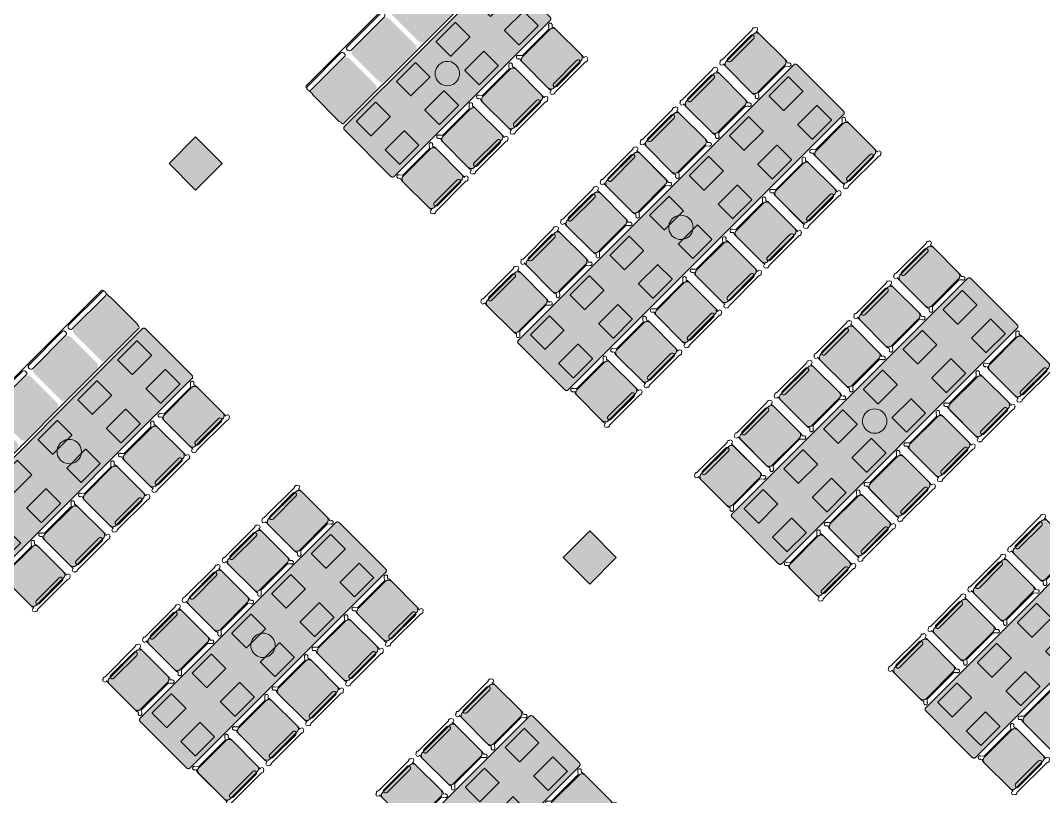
# Model space of a CAD drawing. Extents: x 2172.2 to 2210.6, y 415.3 to 458.1.
# Drawn here: x 2179.17 to 2190.07, y 442.77 to 451.04 of the extents above; entities that cross this region are included whole.
import ezdxf

# ---------------------------------------------------------------- set-up
doc = ezdxf.new("R2010")
doc.units = 0
for name, color, linetype, lineweight in [('AYAA_B2_BANQUETTES', 7, 'CONTINUOUS', 18), ('AYAA_B2_CHAIRS', 7, 'CONTINUOUS', 18), ('AYAA_B2_COLUMNS', 8, 'CONTINUOUS', 30), ('AYAA_B2_FINE_DETAIL', 8, 'CONTINUOUS', 9), ('AYAA_B2_TABLES', 7, 'CONTINUOUS', 18), ('AYAA_B2_WALLS', 7, 'CONTINUOUS', 30)]:
    doc.layers.add(name, color=color, linetype=linetype, lineweight=lineweight)

# ---------------------------------------------------------------- blocks, each defined once
blk = doc.blocks.new('AYAA_B2_ARCHITECTURE')
at = {"layer": 'AYAA_B2_COLUMNS', "true_color": 0xc2b092}
for points in [[(-8.68074, 15.516096), (-8.96358, 15.233257), (-9.246388, 15.51613), (-8.96358, 15.798936)], [(-4.48074, 11.316096), (-4.76358, 11.033257), (-5.046388, 11.316131), (-4.76358, 11.598936)]]:
    blk.add_hatch(color=256, dxfattribs=at).paths.add_polyline_path(points)
at = {"layer": 'AYAA_B2_COLUMNS', "linetype": 'CONTINUOUS', "lineweight": -2}
for points in [[(-8.68074, 15.516096), (-8.96358, 15.233257), (-9.246388, 15.51613), (-8.96358, 15.798936)], [(-4.48074, 11.316096), (-4.76358, 11.033257), (-5.046388, 11.316131), (-4.76358, 11.598936)]]:
    blk.add_lwpolyline(points, close=True, dxfattribs=at)
blk = doc.blocks.new('AYAA_B2_DINING_6')
at = {"true_color": 0xefe8d6}
blk.add_hatch(color=256, dxfattribs=at).paths.add_polyline_path([(-1.8, -0.35), (-1.8, 0.35), (-1.799692, 0.353911), (-1.798776, 0.357725), (-1.797275, 0.36135), (-1.795225, 0.364695), (-1.792678, 0.367678), (-1.789695, 0.370225), (-1.78635, 0.372275), (-1.782725, 0.373776), (-1.778911, 0.374692), (-1.775, 0.375), (1.775, 0.375), (1.778911, 0.374692), (1.782725, 0.373776), (1.78635, 0.372275), (1.789695, 0.370225), (1.792678, 0.367678), (1.795225, 0.364695), (1.797275, 0.36135), (1.798776, 0.357725), (1.799692, 0.353911), (1.8, 0.35), (1.8, -0.35), (1.799692, -0.353911), (1.798776, -0.357725), (1.797275, -0.36135), (1.795225, -0.364695), (1.792678, -0.367678), (1.789695, -0.370225), (1.78635, -0.372275), (1.782725, -0.373776), (1.778911, -0.374692), (1.775, -0.375), (-1.775, -0.375), (-1.778911, -0.374692), (-1.782725, -0.373776), (-1.78635, -0.372275), (-1.789695, -0.370225), (-1.792678, -0.367678), (-1.795225, -0.364695), (-1.797275, -0.36135), (-1.798776, -0.357725), (-1.799692, -0.353911)])
at = {"color": 0, "linetype": 'CONTINUOUS', "lineweight": -2}
blk.add_lwpolyline([(-1.799692, 0.353911), (-1.798776, 0.357725), (-1.797275, 0.36135), (-1.795225, 0.364695), (-1.792678, 0.367678), (-1.789695, 0.370225), (-1.78635, 0.372275), (-1.782725, 0.373776), (-1.778911, 0.374692), (-1.775, 0.375), (1.775, 0.375), (1.778911, 0.374692), (1.782725, 0.373776), (1.78635, 0.372275), (1.789695, 0.370225), (1.792678, 0.367678), (1.795225, 0.364695), (1.797275, 0.36135), (1.798776, 0.357725), (1.799692, 0.353911), (1.8, 0.35), (1.8, -0.35), (1.799692, -0.353911), (1.798776, -0.357725), (1.797275, -0.36135), (1.795225, -0.364695), (1.792678, -0.367678), (1.789695, -0.370225), (1.78635, -0.372275), (1.782725, -0.373776), (1.778911, -0.374692), (1.775, -0.375), (-1.775, -0.375), (-1.778911, -0.374692), (-1.782725, -0.373776), (-1.78635, -0.372275), (-1.789695, -0.370225), (-1.792678, -0.367678), (-1.795225, -0.364695), (-1.797275, -0.36135), (-1.798776, -0.357725), (-1.799692, -0.353911), (-1.8, -0.35), (-1.8, 0.35)], close=True, dxfattribs=at)
at = {"layer": 'AYAA_B2_FINE_DETAIL', "linetype": 'CONTINUOUS', "lineweight": -2}
for points in [[(-1.644733, 0.323999), (-1.643999, 0.324733), (-1.643, 0.325), (-1.357, 0.325), (-1.356001, 0.324733), (-1.355267, 0.323999), (-1.355, 0.323), (-1.355, 0.107), (-1.355267, 0.106001), (-1.356001, 0.105267), (-1.357, 0.105), (-1.643, 0.105), (-1.643999, 0.105267), (-1.644733, 0.106001), (-1.645, 0.107), (-1.645, 0.323)], [(-1.043, 0.325), (-0.757, 0.325), (-0.756001, 0.324733), (-0.755267, 0.323999), (-0.755, 0.323), (-0.755, 0.107), (-0.755267, 0.106001), (-0.756001, 0.105267), (-0.757, 0.105), (-1.043, 0.105), (-1.043999, 0.105267), (-1.044733, 0.106001), (-1.045, 0.107), (-1.045, 0.323), (-1.044733, 0.323999), (-1.043999, 0.324733)], [(-0.443999, 0.324733), (-0.443, 0.325), (-0.157, 0.325), (-0.156001, 0.324733), (-0.155267, 0.323999), (-0.155, 0.323), (-0.155, 0.107), (-0.155267, 0.106001), (-0.156001, 0.105267), (-0.157, 0.105), (-0.443, 0.105), (-0.443999, 0.105267), (-0.444733, 0.106001), (-0.445, 0.107), (-0.445, 0.323), (-0.444733, 0.323999)], [(0.443999, 0.324733), (0.444733, 0.323999), (0.445, 0.323), (0.445, 0.107), (0.444733, 0.106001), (0.443999, 0.105267), (0.443, 0.105), (0.157, 0.105), (0.156001, 0.105267), (0.155267, 0.106001), (0.155, 0.107), (0.155, 0.323), (0.155267, 0.323999), (0.156001, 0.324733), (0.157, 0.325), (0.443, 0.325)], [(0.755267, 0.323999), (0.756001, 0.324733), (0.757, 0.325), (1.043, 0.325), (1.043999, 0.324733), (1.044733, 0.323999), (1.045, 0.323), (1.045, 0.107), (1.044733, 0.106001), (1.043999, 0.105267), (1.043, 0.105), (0.757, 0.105), (0.756001, 0.105267), (0.755267, 0.106001), (0.755, 0.107), (0.755, 0.323)], [(1.355267, 0.323999), (1.356001, 0.324733), (1.357, 0.325), (1.643, 0.325), (1.643999, 0.324733), (1.644733, 0.323999), (1.645, 0.323), (1.645, 0.107), (1.644733, 0.106001), (1.643999, 0.105267), (1.643, 0.105), (1.357, 0.105), (1.356001, 0.105267), (1.355267, 0.106001), (1.355, 0.107), (1.355, 0.323)], [(-0.123637, 0.040172), (-0.115831, 0.059019), (-0.105172, 0.076412), (-0.091924, 0.091924), (-0.076412, 0.105172), (-0.059019, 0.115831), (-0.040172, 0.123637), (-0.020336, 0.128399), (0, 0.13), (0.020336, 0.128399), (0.040172, 0.123637), (0.059019, 0.115831), (0.076412, 0.105172), (0.091924, 0.091924), (0.105172, 0.076412), (0.115831, 0.059019), (0.123637, 0.040172), (0.128399, 0.020336), (0.13, 0), (0.128399, -0.020336), (0.123637, -0.040172), (0.115831, -0.059019), (0.105172, -0.076412), (0.091924, -0.091924), (0.076412, -0.105172), (0.059019, -0.115831), (0.040172, -0.123637), (0.020336, -0.128399), (0, -0.13), (-0.020336, -0.128399), (-0.040172, -0.123637), (-0.059019, -0.115831), (-0.076412, -0.105172), (-0.091924, -0.091924), (-0.105172, -0.076412), (-0.115831, -0.059019), (-0.123637, -0.040172), (-0.128399, -0.020336), (-0.13, 0), (-0.128399, 0.020336)], [(-1.643, -0.105), (-1.357, -0.105), (-1.356001, -0.105267), (-1.355267, -0.106001), (-1.355, -0.107), (-1.355, -0.323), (-1.355267, -0.323999), (-1.356001, -0.324733), (-1.357, -0.325), (-1.643, -0.325), (-1.643999, -0.324733), (-1.644733, -0.323999), (-1.645, -0.323), (-1.645, -0.107), (-1.644733, -0.106001), (-1.643999, -0.105267)], [(-1.043999, -0.105267), (-1.043, -0.105), (-0.757, -0.105), (-0.756001, -0.105267), (-0.755267, -0.106001), (-0.755, -0.107), (-0.755, -0.323), (-0.755267, -0.323999), (-0.756001, -0.324733), (-0.757, -0.325), (-1.043, -0.325), (-1.043999, -0.324733), (-1.044733, -0.323999), (-1.045, -0.323), (-1.045, -0.107), (-1.044733, -0.106001)], [(-0.443, -0.105), (-0.157, -0.105), (-0.156001, -0.105267), (-0.155267, -0.106001), (-0.155, -0.107), (-0.155, -0.323), (-0.155267, -0.323999), (-0.156001, -0.324733), (-0.157, -0.325), (-0.443, -0.325), (-0.443999, -0.324733), (-0.444733, -0.323999), (-0.445, -0.323), (-0.445, -0.107), (-0.444733, -0.106001), (-0.443999, -0.105267)], [(0.155267, -0.323999), (0.155, -0.323), (0.155, -0.107), (0.155267, -0.106001), (0.156001, -0.105267), (0.157, -0.105), (0.443, -0.105), (0.443999, -0.105267), (0.444733, -0.106001), (0.445, -0.107), (0.445, -0.323), (0.444733, -0.323999), (0.443999, -0.324733), (0.443, -0.325), (0.157, -0.325), (0.156001, -0.324733)], [(1.043, -0.105), (1.043999, -0.105267), (1.044733, -0.106001), (1.045, -0.107), (1.045, -0.323), (1.044733, -0.323999), (1.043999, -0.324733), (1.043, -0.325), (0.757, -0.325), (0.756001, -0.324733), (0.755267, -0.323999), (0.755, -0.323), (0.755, -0.107), (0.755267, -0.106001), (0.756001, -0.105267), (0.757, -0.105)], [(1.356001, -0.105267), (1.357, -0.105), (1.643, -0.105), (1.643999, -0.105267), (1.644733, -0.106001), (1.645, -0.107), (1.645, -0.323), (1.644733, -0.323999), (1.643999, -0.324733), (1.643, -0.325), (1.357, -0.325), (1.356001, -0.324733), (1.355267, -0.323999), (1.355, -0.323), (1.355, -0.107), (1.355267, -0.106001)]]:
    blk.add_lwpolyline(points, close=True, dxfattribs=at)
blk = doc.blocks.new('AYAA_B2_CHAIR_IVORY')
at = {"true_color": 0xeee6d3}
blk.add_hatch(color=256, dxfattribs=at).paths.add_polyline_path([(-0.247475, -0.204863), (-0.248872, -0.200013), (-0.249717, -0.195038), (-0.25, -0.19), (-0.25, 0.19), (-0.249717, 0.195038), (-0.248872, 0.200013), (-0.247475, 0.204863), (-0.245544, 0.209525), (-0.243103, 0.213941), (-0.240182, 0.218057), (-0.23682, 0.22182), (-0.233057, 0.225182), (-0.228941, 0.228103), (-0.224525, 0.230544), (-0.219863, 0.232475), (-0.215013, 0.233872), (-0.210038, 0.234717), (-0.205, 0.235), (0.205, 0.235), (0.210038, 0.234717), (0.215013, 0.233872), (0.219863, 0.232475), (0.224525, 0.230544), (0.228941, 0.228103), (0.233057, 0.225182), (0.23682, 0.22182), (0.240182, 0.218057), (0.243103, 0.213941), (0.245544, 0.209525), (0.247475, 0.204863), (0.248872, 0.200013), (0.249717, 0.195038), (0.25, 0.19), (0.25, -0.19), (0.249717, -0.195038), (0.248872, -0.200013), (0.247475, -0.204863), (0.245544, -0.209525), (0.243103, -0.213941), (0.240182, -0.218057), (0.23682, -0.22182), (0.233057, -0.225182), (0.228941, -0.228103), (0.224525, -0.230544), (0.219863, -0.232475), (0.215013, -0.233872), (0.210038, -0.234717), (0.205, -0.235), (-0.205, -0.235), (-0.210038, -0.234717), (-0.215013, -0.233872), (-0.219863, -0.232475), (-0.224525, -0.230544), (-0.228941, -0.228103), (-0.233057, -0.225182), (-0.23682, -0.22182), (-0.240182, -0.218057), (-0.243103, -0.213941), (-0.245544, -0.209525)])
at = {"color": 0, "linetype": 'CONTINUOUS', "lineweight": -2}
for points in [[(-0.255, -0.233), (-0.242972, -0.233), (-0.245992, -0.22998), (-0.25, -0.215), (-0.25, 0.215), (-0.245992, 0.22998), (-0.240149, 0.235823), (-0.252556, 0.249383), (-0.254118, 0.250179), (-0.258321, 0.254382), (-0.26102, 0.259679), (-0.26195, 0.26555), (-0.26102, 0.271421), (-0.258321, 0.276718), (-0.254118, 0.280921), (-0.248821, 0.28362), (-0.24295, 0.28455), (-0.237079, 0.28362), (-0.231782, 0.280921), (-0.227579, 0.276718), (-0.22608, 0.273776), (-0.20172, 0.24715), (-0.200943, 0.245), (0.200943, 0.245), (0.20172, 0.24715), (0.22608, 0.273776), (0.227579, 0.276718), (0.231782, 0.280921), (0.237079, 0.28362), (0.24295, 0.28455), (0.248821, 0.28362), (0.254118, 0.280921), (0.258321, 0.276718), (0.26102, 0.271421), (0.26195, 0.26555), (0.26102, 0.259679), (0.258321, 0.254382), (0.254118, 0.250179), (0.252556, 0.249383), (0.240149, 0.235823), (0.245992, 0.22998), (0.25, 0.215), (0.25, -0.215), (0.245992, -0.22998), (0.242972, -0.233), (0.255, -0.233), (0.270556, -0.239444), (0.277, -0.255), (0.270556, -0.270556), (0.259027, -0.275332), (0.258321, -0.276718), (0.254118, -0.280921), (0.248821, -0.28362), (0.24295, -0.28455), (0.237079, -0.28362), (0.231782, -0.280921), (0.227861, -0.277), (-0.227861, -0.277), (-0.231782, -0.280921), (-0.237079, -0.28362), (-0.24295, -0.28455), (-0.248821, -0.28362), (-0.254118, -0.280921), (-0.258321, -0.276718), (-0.259027, -0.275332), (-0.270556, -0.270556), (-0.277, -0.255), (-0.270556, -0.239444)], [(-0.247475, -0.204863), (-0.248872, -0.200013), (-0.249717, -0.195038), (-0.25, -0.19), (-0.25, 0.19), (-0.249717, 0.195038), (-0.248872, 0.200013), (-0.247475, 0.204863), (-0.245544, 0.209525), (-0.243103, 0.213941), (-0.240182, 0.218057), (-0.23682, 0.22182), (-0.233057, 0.225182), (-0.228941, 0.228103), (-0.224525, 0.230544), (-0.219863, 0.232475), (-0.215013, 0.233872), (-0.210038, 0.234717), (-0.205, 0.235), (0.205, 0.235), (0.210038, 0.234717), (0.215013, 0.233872), (0.219863, 0.232475), (0.224525, 0.230544), (0.228941, 0.228103), (0.233057, 0.225182), (0.23682, 0.22182), (0.240182, 0.218057), (0.243103, 0.213941), (0.245544, 0.209525), (0.247475, 0.204863), (0.248872, 0.200013), (0.249717, 0.195038), (0.25, 0.19), (0.25, -0.19), (0.249717, -0.195038), (0.248872, -0.200013), (0.247475, -0.204863), (0.245544, -0.209525), (0.243103, -0.213941), (0.240182, -0.218057), (0.23682, -0.22182), (0.233057, -0.225182), (0.228941, -0.228103), (0.224525, -0.230544), (0.219863, -0.232475), (0.215013, -0.233872), (0.210038, -0.234717), (0.205, -0.235), (-0.205, -0.235), (-0.210038, -0.234717), (-0.215013, -0.233872), (-0.219863, -0.232475), (-0.224525, -0.230544), (-0.228941, -0.228103), (-0.233057, -0.225182), (-0.23682, -0.22182), (-0.240182, -0.218057), (-0.243103, -0.213941), (-0.245544, -0.209525)], [(-0.183735, -0.203506), (-0.1725, -0.2005), (0.1725, -0.2005), (0.183735, -0.203506), (0.191994, -0.211765), (0.195, -0.223), (0.191994, -0.234235), (0.183735, -0.242494), (0.1725, -0.2455), (-0.1725, -0.2455), (-0.183735, -0.242494), (-0.191994, -0.234235), (-0.195, -0.223), (-0.191994, -0.211765)]]:
    blk.add_lwpolyline(points, close=True, dxfattribs=at)
blk = doc.blocks.new('AYAA_B2_DINING_5')
at = {"true_color": 0xefe8d6}
blk.add_hatch(color=256, dxfattribs=at).paths.add_polyline_path([(-1.5, -0.35), (-1.5, 0.35), (-1.499692, 0.353911), (-1.498776, 0.357725), (-1.497275, 0.36135), (-1.495225, 0.364695), (-1.492678, 0.367678), (-1.489695, 0.370225), (-1.48635, 0.372275), (-1.482725, 0.373776), (-1.478911, 0.374692), (-1.475, 0.375), (1.475, 0.375), (1.478911, 0.374692), (1.482725, 0.373776), (1.48635, 0.372275), (1.489695, 0.370225), (1.492678, 0.367678), (1.495225, 0.364695), (1.497275, 0.36135), (1.498776, 0.357725), (1.499692, 0.353911), (1.5, 0.35), (1.5, -0.35), (1.499692, -0.353911), (1.498776, -0.357725), (1.497275, -0.36135), (1.495225, -0.364695), (1.492678, -0.367678), (1.489695, -0.370225), (1.48635, -0.372275), (1.482725, -0.373776), (1.478911, -0.374692), (1.475, -0.375), (-1.475, -0.375), (-1.478911, -0.374692), (-1.482725, -0.373776), (-1.48635, -0.372275), (-1.489695, -0.370225), (-1.492678, -0.367678), (-1.495225, -0.364695), (-1.497275, -0.36135), (-1.498776, -0.357725), (-1.499692, -0.353911)])
at = {"color": 0, "linetype": 'CONTINUOUS', "lineweight": -2}
blk.add_lwpolyline([(-1.5, 0.35), (-1.499692, 0.353911), (-1.498776, 0.357725), (-1.497275, 0.36135), (-1.495225, 0.364695), (-1.492678, 0.367678), (-1.489695, 0.370225), (-1.48635, 0.372275), (-1.482725, 0.373776), (-1.478911, 0.374692), (-1.475, 0.375), (1.475, 0.375), (1.478911, 0.374692), (1.482725, 0.373776), (1.48635, 0.372275), (1.489695, 0.370225), (1.492678, 0.367678), (1.495225, 0.364695), (1.497275, 0.36135), (1.498776, 0.357725), (1.499692, 0.353911), (1.5, 0.35), (1.5, -0.35), (1.499692, -0.353911), (1.498776, -0.357725), (1.497275, -0.36135), (1.495225, -0.364695), (1.492678, -0.367678), (1.489695, -0.370225), (1.48635, -0.372275), (1.482725, -0.373776), (1.478911, -0.374692), (1.475, -0.375), (-1.475, -0.375), (-1.478911, -0.374692), (-1.482725, -0.373776), (-1.48635, -0.372275), (-1.489695, -0.370225), (-1.492678, -0.367678), (-1.495225, -0.364695), (-1.497275, -0.36135), (-1.498776, -0.357725), (-1.499692, -0.353911), (-1.5, -0.35)], close=True, dxfattribs=at)
at = {"layer": 'AYAA_B2_FINE_DETAIL', "linetype": 'CONTINUOUS', "lineweight": -2}
for points in [[(-1.057, 0.325), (-1.056001, 0.324733), (-1.055267, 0.323999), (-1.055, 0.323), (-1.055, 0.107), (-1.055267, 0.106001), (-1.056001, 0.105267), (-1.057, 0.105), (-1.343, 0.105), (-1.343999, 0.105267), (-1.344733, 0.106001), (-1.345, 0.107), (-1.345, 0.323), (-1.344733, 0.323999), (-1.343999, 0.324733), (-1.343, 0.325)], [(-0.745, 0.107), (-0.745, 0.323), (-0.744733, 0.323999), (-0.743999, 0.324733), (-0.743, 0.325), (-0.457, 0.325), (-0.456001, 0.324733), (-0.455267, 0.323999), (-0.455, 0.323), (-0.455, 0.107), (-0.455267, 0.106001), (-0.456001, 0.105267), (-0.457, 0.105), (-0.743, 0.105), (-0.743999, 0.105267), (-0.744733, 0.106001)], [(-0.145, 0.107), (-0.145, 0.323), (-0.144733, 0.323999), (-0.143999, 0.324733), (-0.143, 0.325), (0.143, 0.325), (0.143999, 0.324733), (0.144733, 0.323999), (0.145, 0.323), (0.145, 0.107), (0.144733, 0.106001), (0.143999, 0.105267), (0.143, 0.105), (-0.143, 0.105), (-0.143999, 0.105267), (-0.144733, 0.106001)], [(0.455267, 0.323999), (0.456001, 0.324733), (0.457, 0.325), (0.743, 0.325), (0.743999, 0.324733), (0.744733, 0.323999), (0.745, 0.323), (0.745, 0.107), (0.744733, 0.106001), (0.743999, 0.105267), (0.743, 0.105), (0.457, 0.105), (0.456001, 0.105267), (0.455267, 0.106001), (0.455, 0.107), (0.455, 0.323)], [(1.057, 0.325), (1.343, 0.325), (1.343999, 0.324733), (1.344733, 0.323999), (1.345, 0.323), (1.345, 0.107), (1.344733, 0.106001), (1.343999, 0.105267), (1.343, 0.105), (1.057, 0.105), (1.056001, 0.105267), (1.055267, 0.106001), (1.055, 0.107), (1.055, 0.323), (1.055267, 0.323999), (1.056001, 0.324733)], [(-0.123637, 0.040172), (-0.115831, 0.059019), (-0.105172, 0.076412), (-0.091924, 0.091924), (-0.076412, 0.105172), (-0.059019, 0.115831), (-0.040172, 0.123637), (-0.020336, 0.128399), (0, 0.13), (0.020336, 0.128399), (0.040172, 0.123637), (0.059019, 0.115831), (0.076412, 0.105172), (0.091924, 0.091924), (0.105172, 0.076412), (0.115831, 0.059019), (0.123637, 0.040172), (0.128399, 0.020336), (0.13, 0), (0.128399, -0.020336), (0.123637, -0.040172), (0.115831, -0.059019), (0.105172, -0.076412), (0.091924, -0.091924), (0.076412, -0.105172), (0.059019, -0.115831), (0.040172, -0.123637), (0.020336, -0.128399), (0, -0.13), (-0.020336, -0.128399), (-0.040172, -0.123637), (-0.059019, -0.115831), (-0.076412, -0.105172), (-0.091924, -0.091924), (-0.105172, -0.076412), (-0.115831, -0.059019), (-0.123637, -0.040172), (-0.128399, -0.020336), (-0.13, 0), (-0.128399, 0.020336)], [(-1.056001, -0.105267), (-1.055267, -0.106001), (-1.055, -0.107), (-1.055, -0.323), (-1.055267, -0.323999), (-1.056001, -0.324733), (-1.057, -0.325), (-1.343, -0.325), (-1.343999, -0.324733), (-1.344733, -0.323999), (-1.345, -0.323), (-1.345, -0.107), (-1.344733, -0.106001), (-1.343999, -0.105267), (-1.343, -0.105), (-1.057, -0.105)], [(-0.744733, -0.106001), (-0.743999, -0.105267), (-0.743, -0.105), (-0.457, -0.105), (-0.456001, -0.105267), (-0.455267, -0.106001), (-0.455, -0.107), (-0.455, -0.323), (-0.455267, -0.323999), (-0.456001, -0.324733), (-0.457, -0.325), (-0.743, -0.325), (-0.743999, -0.324733), (-0.744733, -0.323999), (-0.745, -0.323), (-0.745, -0.107)], [(-0.144733, -0.106001), (-0.143999, -0.105267), (-0.143, -0.105), (0.143, -0.105), (0.143999, -0.105267), (0.144733, -0.106001), (0.145, -0.107), (0.145, -0.323), (0.144733, -0.323999), (0.143999, -0.324733), (0.143, -0.325), (-0.143, -0.325), (-0.143999, -0.324733), (-0.144733, -0.323999), (-0.145, -0.323), (-0.145, -0.107)], [(0.457, -0.105), (0.743, -0.105), (0.743999, -0.105267), (0.744733, -0.106001), (0.745, -0.107), (0.745, -0.323), (0.744733, -0.323999), (0.743999, -0.324733), (0.743, -0.325), (0.457, -0.325), (0.456001, -0.324733), (0.455267, -0.323999), (0.455, -0.323), (0.455, -0.107), (0.455267, -0.106001), (0.456001, -0.105267)], [(1.055267, -0.106001), (1.056001, -0.105267), (1.057, -0.105), (1.343, -0.105), (1.343999, -0.105267), (1.344733, -0.106001), (1.345, -0.107), (1.345, -0.323), (1.344733, -0.323999), (1.343999, -0.324733), (1.343, -0.325), (1.057, -0.325), (1.056001, -0.324733), (1.055267, -0.323999), (1.055, -0.323), (1.055, -0.107)]]:
    blk.add_lwpolyline(points, close=True, dxfattribs=at)
blk = doc.blocks.new('AYAA_B2_CHAIR_OLIVE')
at = {"true_color": 0xd7dec3}
blk.add_hatch(color=256, dxfattribs=at).paths.add_polyline_path([(-0.247475, -0.204863), (-0.248872, -0.200013), (-0.249717, -0.195038), (-0.25, -0.19), (-0.25, 0.19), (-0.249717, 0.195038), (-0.248872, 0.200013), (-0.247475, 0.204863), (-0.245544, 0.209525), (-0.243103, 0.213941), (-0.240182, 0.218057), (-0.23682, 0.22182), (-0.233057, 0.225182), (-0.228941, 0.228103), (-0.224525, 0.230544), (-0.219863, 0.232475), (-0.215013, 0.233872), (-0.210038, 0.234717), (-0.205, 0.235), (0.205, 0.235), (0.210038, 0.234717), (0.215013, 0.233872), (0.219863, 0.232475), (0.224525, 0.230544), (0.228941, 0.228103), (0.233057, 0.225182), (0.23682, 0.22182), (0.240182, 0.218057), (0.243103, 0.213941), (0.245544, 0.209525), (0.247475, 0.204863), (0.248872, 0.200013), (0.249717, 0.195038), (0.25, 0.19), (0.25, -0.19), (0.249717, -0.195038), (0.248872, -0.200013), (0.247475, -0.204863), (0.245544, -0.209525), (0.243103, -0.213941), (0.240182, -0.218057), (0.23682, -0.22182), (0.233057, -0.225182), (0.228941, -0.228103), (0.224525, -0.230544), (0.219863, -0.232475), (0.215013, -0.233872), (0.210038, -0.234717), (0.205, -0.235), (-0.205, -0.235), (-0.210038, -0.234717), (-0.215013, -0.233872), (-0.219863, -0.232475), (-0.224525, -0.230544), (-0.228941, -0.228103), (-0.233057, -0.225182), (-0.23682, -0.22182), (-0.240182, -0.218057), (-0.243103, -0.213941), (-0.245544, -0.209525)])
at = {"color": 0, "linetype": 'CONTINUOUS', "lineweight": -2}
for points in [[(-0.255, -0.233), (-0.242972, -0.233), (-0.245992, -0.22998), (-0.25, -0.215), (-0.25, 0.215), (-0.245992, 0.22998), (-0.240149, 0.235823), (-0.252556, 0.249383), (-0.254118, 0.250179), (-0.258321, 0.254382), (-0.26102, 0.259679), (-0.26195, 0.26555), (-0.26102, 0.271421), (-0.258321, 0.276718), (-0.254118, 0.280921), (-0.248821, 0.28362), (-0.24295, 0.28455), (-0.237079, 0.28362), (-0.231782, 0.280921), (-0.227579, 0.276718), (-0.22608, 0.273776), (-0.20172, 0.24715), (-0.200943, 0.245), (0.200943, 0.245), (0.20172, 0.24715), (0.22608, 0.273776), (0.227579, 0.276718), (0.231782, 0.280921), (0.237079, 0.28362), (0.24295, 0.28455), (0.248821, 0.28362), (0.254118, 0.280921), (0.258321, 0.276718), (0.26102, 0.271421), (0.26195, 0.26555), (0.26102, 0.259679), (0.258321, 0.254382), (0.254118, 0.250179), (0.252556, 0.249383), (0.240149, 0.235823), (0.245992, 0.22998), (0.25, 0.215), (0.25, -0.215), (0.245992, -0.22998), (0.242972, -0.233), (0.255, -0.233), (0.270556, -0.239444), (0.277, -0.255), (0.270556, -0.270556), (0.259027, -0.275332), (0.258321, -0.276718), (0.254118, -0.280921), (0.248821, -0.28362), (0.24295, -0.28455), (0.237079, -0.28362), (0.231782, -0.280921), (0.227861, -0.277), (-0.227861, -0.277), (-0.231782, -0.280921), (-0.237079, -0.28362), (-0.24295, -0.28455), (-0.248821, -0.28362), (-0.254118, -0.280921), (-0.258321, -0.276718), (-0.259027, -0.275332), (-0.270556, -0.270556), (-0.277, -0.255), (-0.270556, -0.239444)], [(-0.247475, -0.204863), (-0.248872, -0.200013), (-0.249717, -0.195038), (-0.25, -0.19), (-0.25, 0.19), (-0.249717, 0.195038), (-0.248872, 0.200013), (-0.247475, 0.204863), (-0.245544, 0.209525), (-0.243103, 0.213941), (-0.240182, 0.218057), (-0.23682, 0.22182), (-0.233057, 0.225182), (-0.228941, 0.228103), (-0.224525, 0.230544), (-0.219863, 0.232475), (-0.215013, 0.233872), (-0.210038, 0.234717), (-0.205, 0.235), (0.205, 0.235), (0.210038, 0.234717), (0.215013, 0.233872), (0.219863, 0.232475), (0.224525, 0.230544), (0.228941, 0.228103), (0.233057, 0.225182), (0.23682, 0.22182), (0.240182, 0.218057), (0.243103, 0.213941), (0.245544, 0.209525), (0.247475, 0.204863), (0.248872, 0.200013), (0.249717, 0.195038), (0.25, 0.19), (0.25, -0.19), (0.249717, -0.195038), (0.248872, -0.200013), (0.247475, -0.204863), (0.245544, -0.209525), (0.243103, -0.213941), (0.240182, -0.218057), (0.23682, -0.22182), (0.233057, -0.225182), (0.228941, -0.228103), (0.224525, -0.230544), (0.219863, -0.232475), (0.215013, -0.233872), (0.210038, -0.234717), (0.205, -0.235), (-0.205, -0.235), (-0.210038, -0.234717), (-0.215013, -0.233872), (-0.219863, -0.232475), (-0.224525, -0.230544), (-0.228941, -0.228103), (-0.233057, -0.225182), (-0.23682, -0.22182), (-0.240182, -0.218057), (-0.243103, -0.213941), (-0.245544, -0.209525)], [(-0.183735, -0.203506), (-0.1725, -0.2005), (0.1725, -0.2005), (0.183735, -0.203506), (0.191994, -0.211765), (0.195, -0.223), (0.191994, -0.234235), (0.183735, -0.242494), (0.1725, -0.2455), (-0.1725, -0.2455), (-0.183735, -0.242494), (-0.191994, -0.234235), (-0.195, -0.223), (-0.191994, -0.211765)]]:
    blk.add_lwpolyline(points, close=True, dxfattribs=at)
blk = doc.blocks.new('AYAA_B2_DINING_7')
at = {"true_color": 0xefe8d6}
blk.add_hatch(color=256, dxfattribs=at).paths.add_polyline_path([(-2.099692, -0.353911), (-2.1, -0.35), (-2.1, 0.35), (-2.099692, 0.353911), (-2.098776, 0.357725), (-2.097275, 0.36135), (-2.095225, 0.364695), (-2.092678, 0.367678), (-2.089695, 0.370225), (-2.08635, 0.372275), (-2.082726, 0.373776), (-2.078911, 0.374692), (-2.075, 0.375), (2.075, 0.375), (2.078911, 0.374692), (2.082726, 0.373776), (2.08635, 0.372275), (2.089695, 0.370225), (2.092678, 0.367678), (2.095225, 0.364695), (2.097275, 0.36135), (2.098776, 0.357725), (2.099692, 0.353911), (2.1, 0.35), (2.1, -0.35), (2.099692, -0.353911), (2.098776, -0.357725), (2.097275, -0.36135), (2.095225, -0.364695), (2.092678, -0.367678), (2.089695, -0.370225), (2.08635, -0.372275), (2.082726, -0.373776), (2.078911, -0.374692), (2.075, -0.375), (-2.075, -0.375), (-2.078911, -0.374692), (-2.082726, -0.373776), (-2.08635, -0.372275), (-2.089695, -0.370225), (-2.092678, -0.367678), (-2.095225, -0.364695), (-2.097275, -0.36135), (-2.098776, -0.357725)])
at = {"color": 0, "linetype": 'CONTINUOUS', "lineweight": -2}
blk.add_lwpolyline([(-2.098776, 0.357725), (-2.097275, 0.36135), (-2.095225, 0.364695), (-2.092678, 0.367678), (-2.089695, 0.370225), (-2.08635, 0.372275), (-2.082726, 0.373776), (-2.078911, 0.374692), (-2.075, 0.375), (2.075, 0.375), (2.078911, 0.374692), (2.082726, 0.373776), (2.08635, 0.372275), (2.089695, 0.370225), (2.092678, 0.367678), (2.095225, 0.364695), (2.097275, 0.36135), (2.098776, 0.357725), (2.099692, 0.353911), (2.1, 0.35), (2.1, -0.35), (2.099692, -0.353911), (2.098776, -0.357725), (2.097275, -0.36135), (2.095225, -0.364695), (2.092678, -0.367678), (2.089695, -0.370225), (2.08635, -0.372275), (2.082726, -0.373776), (2.078911, -0.374692), (2.075, -0.375), (-2.075, -0.375), (-2.078911, -0.374692), (-2.082726, -0.373776), (-2.08635, -0.372275), (-2.089695, -0.370225), (-2.092678, -0.367678), (-2.095225, -0.364695), (-2.097275, -0.36135), (-2.098776, -0.357725), (-2.099692, -0.353911), (-2.1, -0.35), (-2.1, 0.35), (-2.099692, 0.353911)], close=True, dxfattribs=at)
at = {"layer": 'AYAA_B2_FINE_DETAIL', "linetype": 'CONTINUOUS', "lineweight": -2}
for points in [[(-1.944733, 0.323999), (-1.943999, 0.324733), (-1.943, 0.325), (-1.657, 0.325), (-1.656001, 0.324733), (-1.655267, 0.323999), (-1.655, 0.323), (-1.655, 0.107), (-1.655267, 0.106001), (-1.656001, 0.105267), (-1.657, 0.105), (-1.943, 0.105), (-1.943999, 0.105267), (-1.944733, 0.106001), (-1.945, 0.107), (-1.945, 0.323)], [(-1.343, 0.325), (-1.057, 0.325), (-1.056001, 0.324733), (-1.055267, 0.323999), (-1.055, 0.323), (-1.055, 0.107), (-1.055267, 0.106001), (-1.056001, 0.105267), (-1.057, 0.105), (-1.343, 0.105), (-1.343999, 0.105267), (-1.344733, 0.106001), (-1.345, 0.107), (-1.345, 0.323), (-1.344733, 0.323999), (-1.343999, 0.324733)], [(-0.744733, 0.323999), (-0.743999, 0.324733), (-0.743, 0.325), (-0.457, 0.325), (-0.456001, 0.324733), (-0.455267, 0.323999), (-0.455, 0.323), (-0.455, 0.107), (-0.455267, 0.106001), (-0.456001, 0.105267), (-0.457, 0.105), (-0.743, 0.105), (-0.743999, 0.105267), (-0.744733, 0.106001), (-0.745, 0.107), (-0.745, 0.323)], [(-0.143, 0.325), (0.143, 0.325), (0.143999, 0.324733), (0.144733, 0.323999), (0.145, 0.323), (0.145, 0.107), (0.144733, 0.106001), (0.143999, 0.105267), (0.143, 0.105), (-0.143, 0.105), (-0.143999, 0.105267), (-0.144733, 0.106001), (-0.145, 0.107), (-0.145, 0.323), (-0.144733, 0.323999), (-0.143999, 0.324733)], [(0.457, 0.325), (0.743, 0.325), (0.743999, 0.324733), (0.744733, 0.323999), (0.745, 0.323), (0.745, 0.107), (0.744733, 0.106001), (0.743999, 0.105267), (0.743, 0.105), (0.457, 0.105), (0.456001, 0.105267), (0.455267, 0.106001), (0.455, 0.107), (0.455, 0.323), (0.455267, 0.323999), (0.456001, 0.324733)], [(1.057, 0.325), (1.343, 0.325), (1.343999, 0.324733), (1.344733, 0.323999), (1.345, 0.323), (1.345, 0.107), (1.344733, 0.106001), (1.343999, 0.105267), (1.343, 0.105), (1.057, 0.105), (1.056001, 0.105267), (1.055267, 0.106001), (1.055, 0.107), (1.055, 0.323), (1.055267, 0.323999), (1.056001, 0.324733)], [(1.655, 0.323), (1.655267, 0.323999), (1.656001, 0.324733), (1.657, 0.325), (1.943, 0.325), (1.943999, 0.324733), (1.944733, 0.323999), (1.945, 0.323), (1.945, 0.107), (1.944733, 0.106001), (1.943999, 0.105267), (1.943, 0.105), (1.657, 0.105), (1.656001, 0.105267), (1.655267, 0.106001), (1.655, 0.107)], [(-0.123637, 0.040172), (-0.115831, 0.059019), (-0.105172, 0.076412), (-0.091924, 0.091924), (-0.076412, 0.105172), (-0.059019, 0.115831), (-0.040172, 0.123637), (-0.020336, 0.128399), (0, 0.13), (0.020336, 0.128399), (0.040172, 0.123637), (0.059019, 0.115831), (0.076412, 0.105172), (0.091924, 0.091924), (0.105172, 0.076412), (0.115831, 0.059019), (0.123637, 0.040172), (0.128399, 0.020336), (0.13, 0), (0.128399, -0.020336), (0.123637, -0.040172), (0.115831, -0.059019), (0.105172, -0.076412), (0.091924, -0.091924), (0.076412, -0.105172), (0.059019, -0.115831), (0.040172, -0.123637), (0.020336, -0.128399), (0, -0.13), (-0.020336, -0.128399), (-0.040172, -0.123637), (-0.059019, -0.115831), (-0.076412, -0.105172), (-0.091924, -0.091924), (-0.105172, -0.076412), (-0.115831, -0.059019), (-0.123637, -0.040172), (-0.128399, -0.020336), (-0.13, 0), (-0.128399, 0.020336)], [(-1.655267, -0.106001), (-1.655, -0.107), (-1.655, -0.323), (-1.655267, -0.323999), (-1.656001, -0.324733), (-1.657, -0.325), (-1.943, -0.325), (-1.943999, -0.324733), (-1.944733, -0.323999), (-1.945, -0.323), (-1.945, -0.107), (-1.944733, -0.106001), (-1.943999, -0.105267), (-1.943, -0.105), (-1.657, -0.105), (-1.656001, -0.105267)], [(-1.344733, -0.106001), (-1.343999, -0.105267), (-1.343, -0.105), (-1.057, -0.105), (-1.056001, -0.105267), (-1.055267, -0.106001), (-1.055, -0.107), (-1.055, -0.323), (-1.055267, -0.323999), (-1.056001, -0.324733), (-1.057, -0.325), (-1.343, -0.325), (-1.343999, -0.324733), (-1.344733, -0.323999), (-1.345, -0.323), (-1.345, -0.107)], [(-0.744733, -0.106001), (-0.743999, -0.105267), (-0.743, -0.105), (-0.457, -0.105), (-0.456001, -0.105267), (-0.455267, -0.106001), (-0.455, -0.107), (-0.455, -0.323), (-0.455267, -0.323999), (-0.456001, -0.324733), (-0.457, -0.325), (-0.743, -0.325), (-0.743999, -0.324733), (-0.744733, -0.323999), (-0.745, -0.323), (-0.745, -0.107)], [(-0.143, -0.105), (0.143, -0.105), (0.143999, -0.105267), (0.144733, -0.106001), (0.145, -0.107), (0.145, -0.323), (0.144733, -0.323999), (0.143999, -0.324733), (0.143, -0.325), (-0.143, -0.325), (-0.143999, -0.324733), (-0.144733, -0.323999), (-0.145, -0.323), (-0.145, -0.107), (-0.144733, -0.106001), (-0.143999, -0.105267)], [(0.455267, -0.106001), (0.456001, -0.105267), (0.457, -0.105), (0.743, -0.105), (0.743999, -0.105267), (0.744733, -0.106001), (0.745, -0.107), (0.745, -0.323), (0.744733, -0.323999), (0.743999, -0.324733), (0.743, -0.325), (0.457, -0.325), (0.456001, -0.324733), (0.455267, -0.323999), (0.455, -0.323), (0.455, -0.107)], [(1.057, -0.105), (1.343, -0.105), (1.343999, -0.105267), (1.344733, -0.106001), (1.345, -0.107), (1.345, -0.323), (1.344733, -0.323999), (1.343999, -0.324733), (1.343, -0.325), (1.057, -0.325), (1.056001, -0.324733), (1.055267, -0.323999), (1.055, -0.323), (1.055, -0.107), (1.055267, -0.106001), (1.056001, -0.105267)], [(1.657, -0.105), (1.943, -0.105), (1.943999, -0.105267), (1.944733, -0.106001), (1.945, -0.107), (1.945, -0.323), (1.944733, -0.323999), (1.943999, -0.324733), (1.943, -0.325), (1.657, -0.325), (1.656001, -0.324733), (1.655267, -0.323999), (1.655, -0.323), (1.655, -0.107), (1.655267, -0.106001), (1.656001, -0.105267)]]:
    blk.add_lwpolyline(points, close=True, dxfattribs=at)
blk = doc.blocks.new('AYAA_B2_PERIMETER_BENCH_5')
at = {"true_color": 0xe8ddc8}
for points in [[(-1.475, 0.22), (-1.469656, 0.239974), (-1.454974, 0.254656), (-1.435, 0.26), (-0.965, 0.26), (-0.945026, 0.254656), (-0.930344, 0.239974), (-0.925, 0.22), (-0.925, -0.18), (-0.930344, -0.199974), (-0.945026, -0.214656), (-0.965, -0.22), (-1.435, -0.22), (-1.454974, -0.214656), (-1.469656, -0.199974), (-1.475, -0.18)], [(-0.869656, 0.239974), (-0.854974, 0.254656), (-0.835, 0.26), (-0.365, 0.26), (-0.345026, 0.254656), (-0.330344, 0.239974), (-0.325, 0.22), (-0.325, -0.18), (-0.330344, -0.199974), (-0.345026, -0.214656), (-0.365, -0.22), (-0.835, -0.22), (-0.854974, -0.214656), (-0.869656, -0.199974), (-0.875, -0.18), (-0.875, 0.22)], [(-0.269656, 0.239974), (-0.254974, 0.254656), (-0.235, 0.26), (0.235, 0.26), (0.254974, 0.254656), (0.269656, 0.239974), (0.275, 0.22), (0.275, -0.18), (0.269656, -0.199974), (0.254974, -0.214656), (0.235, -0.22), (-0.235, -0.22), (-0.254974, -0.214656), (-0.269656, -0.199974), (-0.275, -0.18), (-0.275, 0.22)], [(0.345026, 0.254656), (0.365, 0.26), (0.835, 0.26), (0.854974, 0.254656), (0.869656, 0.239974), (0.875, 0.22), (0.875, -0.18), (0.869656, -0.199974), (0.854974, -0.214656), (0.835, -0.22), (0.365, -0.22), (0.345026, -0.214656), (0.330344, -0.199974), (0.325, -0.18), (0.325, 0.22), (0.330344, 0.239974)], [(0.965, 0.26), (1.435, 0.26), (1.454974, 0.254656), (1.469656, 0.239974), (1.475, 0.22), (1.475, -0.18), (1.469656, -0.199974), (1.454974, -0.214656), (1.435, -0.22), (0.965, -0.22), (0.945026, -0.214656), (0.930344, -0.199974), (0.925, -0.18), (0.925, 0.22), (0.930344, 0.239974), (0.945026, 0.254656)]]:
    blk.add_hatch(color=256, dxfattribs=at).paths.add_polyline_path(points)
at = {"color": 0, "linetype": 'CONTINUOUS', "lineweight": -2}
for points in [[(-1.472061, -0.271486), (-1.475, -0.2605), (-1.475, -0.2495), (-1.472061, -0.238514), (-1.47, -0.236453), (-1.47, -0.198688), (-1.475, -0.18), (-1.475, 0.22), (-1.47, 0.238688), (-1.47, 0.255), (-1.467996, 0.26249), (-1.46249, 0.267996), (-1.455, 0.27), (1.455, 0.27), (1.46249, 0.267996), (1.467996, 0.26249), (1.47, 0.255), (1.47, 0.238688), (1.475, 0.22), (1.475, -0.18), (1.47, -0.198688), (1.47, -0.236453), (1.472061, -0.238514), (1.475, -0.2495), (1.475, -0.2605), (1.472061, -0.271486), (1.469799, -0.273748), (1.47, -0.2745), (1.47, -0.2855), (1.468397, -0.291492), (1.463992, -0.295897), (1.458, -0.2975), (-1.458, -0.2975), (-1.463992, -0.295897), (-1.468397, -0.291492), (-1.47, -0.2855), (-1.47, -0.2745), (-1.469799, -0.273748)], [(-1.463986, -0.230439), (-1.453, -0.2275), (-0.947, -0.2275), (-0.936014, -0.230439), (-0.927939, -0.238514), (-0.925, -0.2495), (-0.925, -0.2605), (-0.927939, -0.271486), (-0.936014, -0.279561), (-0.947, -0.2825), (-1.453, -0.2825), (-1.463986, -0.279561), (-1.472061, -0.271486), (-1.475, -0.2605), (-1.475, -0.2495), (-1.472061, -0.238514)], [(-0.872061, -0.238514), (-0.863985, -0.230439), (-0.853, -0.2275), (-0.347, -0.2275), (-0.336014, -0.230439), (-0.327939, -0.238514), (-0.325, -0.2495), (-0.325, -0.2605), (-0.327939, -0.271486), (-0.336014, -0.279561), (-0.347, -0.2825), (-0.853, -0.2825), (-0.863985, -0.279561), (-0.872061, -0.271486), (-0.875, -0.2605), (-0.875, -0.2495)], [(-0.272061, -0.238514), (-0.263986, -0.230439), (-0.253, -0.2275), (0.253, -0.2275), (0.263986, -0.230439), (0.272061, -0.238514), (0.275, -0.2495), (0.275, -0.2605), (0.272061, -0.271486), (0.263986, -0.279561), (0.253, -0.2825), (-0.253, -0.2825), (-0.263986, -0.279561), (-0.272061, -0.271486), (-0.275, -0.2605), (-0.275, -0.2495)], [(0.325, -0.2495), (0.327939, -0.238514), (0.336014, -0.230439), (0.347, -0.2275), (0.853, -0.2275), (0.863985, -0.230439), (0.872061, -0.238514), (0.875, -0.2495), (0.875, -0.2605), (0.872061, -0.271486), (0.863985, -0.279561), (0.853, -0.2825), (0.347, -0.2825), (0.336014, -0.279561), (0.327939, -0.271486), (0.325, -0.2605)], [(0.925, -0.2495), (0.927939, -0.238514), (0.936014, -0.230439), (0.947, -0.2275), (1.453, -0.2275), (1.463986, -0.230439), (1.472061, -0.238514), (1.475, -0.2495), (1.475, -0.2605), (1.472061, -0.271486), (1.463986, -0.279561), (1.453, -0.2825), (0.947, -0.2825), (0.936014, -0.279561), (0.927939, -0.271486), (0.925, -0.2605)]]:
    blk.add_lwpolyline(points, close=True, dxfattribs=at)
blk = doc.blocks.new('AYAA_B2_DINING_4')
at = {"true_color": 0xefe8d6}
blk.add_hatch(color=256, dxfattribs=at).paths.add_polyline_path([(-1.2, -0.35), (-1.2, 0.35), (-1.199692, 0.353911), (-1.198776, 0.357725), (-1.197275, 0.36135), (-1.195225, 0.364695), (-1.192678, 0.367678), (-1.189695, 0.370225), (-1.18635, 0.372275), (-1.182725, 0.373776), (-1.178911, 0.374692), (-1.175, 0.375), (1.175, 0.375), (1.178911, 0.374692), (1.182725, 0.373776), (1.18635, 0.372275), (1.189695, 0.370225), (1.192678, 0.367678), (1.195225, 0.364695), (1.197275, 0.36135), (1.198776, 0.357725), (1.199692, 0.353911), (1.2, 0.35), (1.2, -0.35), (1.199692, -0.353911), (1.198776, -0.357725), (1.197275, -0.36135), (1.195225, -0.364695), (1.192678, -0.367678), (1.189695, -0.370225), (1.18635, -0.372275), (1.182725, -0.373776), (1.178911, -0.374692), (1.175, -0.375), (-1.175, -0.375), (-1.178911, -0.374692), (-1.182725, -0.373776), (-1.18635, -0.372275), (-1.189695, -0.370225), (-1.192678, -0.367678), (-1.195225, -0.364695), (-1.197275, -0.36135), (-1.198776, -0.357725), (-1.199692, -0.353911)])
at = {"color": 0, "linetype": 'CONTINUOUS', "lineweight": -2}
blk.add_lwpolyline([(-1.2, 0.35), (-1.199692, 0.353911), (-1.198776, 0.357725), (-1.197275, 0.36135), (-1.195225, 0.364695), (-1.192678, 0.367678), (-1.189695, 0.370225), (-1.18635, 0.372275), (-1.182725, 0.373776), (-1.178911, 0.374692), (-1.175, 0.375), (1.175, 0.375), (1.178911, 0.374692), (1.182725, 0.373776), (1.18635, 0.372275), (1.189695, 0.370225), (1.192678, 0.367678), (1.195225, 0.364695), (1.197275, 0.36135), (1.198776, 0.357725), (1.199692, 0.353911), (1.2, 0.35), (1.2, -0.35), (1.199692, -0.353911), (1.198776, -0.357725), (1.197275, -0.36135), (1.195225, -0.364695), (1.192678, -0.367678), (1.189695, -0.370225), (1.18635, -0.372275), (1.182725, -0.373776), (1.178911, -0.374692), (1.175, -0.375), (-1.175, -0.375), (-1.178911, -0.374692), (-1.182725, -0.373776), (-1.18635, -0.372275), (-1.189695, -0.370225), (-1.192678, -0.367678), (-1.195225, -0.364695), (-1.197275, -0.36135), (-1.198776, -0.357725), (-1.199692, -0.353911), (-1.2, -0.35)], close=True, dxfattribs=at)
at = {"layer": 'AYAA_B2_FINE_DETAIL', "linetype": 'CONTINUOUS', "lineweight": -2}
for points in [[(-1.043999, 0.324733), (-1.043, 0.325), (-0.757, 0.325), (-0.756001, 0.324733), (-0.755267, 0.323999), (-0.755, 0.323), (-0.755, 0.107), (-0.755267, 0.106001), (-0.756001, 0.105267), (-0.757, 0.105), (-1.043, 0.105), (-1.043999, 0.105267), (-1.044733, 0.106001), (-1.045, 0.107), (-1.045, 0.323), (-1.044733, 0.323999)], [(-0.156001, 0.324733), (-0.155267, 0.323999), (-0.155, 0.323), (-0.155, 0.107), (-0.155267, 0.106001), (-0.156001, 0.105267), (-0.157, 0.105), (-0.443, 0.105), (-0.443999, 0.105267), (-0.444733, 0.106001), (-0.445, 0.107), (-0.445, 0.323), (-0.444733, 0.323999), (-0.443999, 0.324733), (-0.443, 0.325), (-0.157, 0.325)], [(0.155267, 0.323999), (0.156001, 0.324733), (0.157, 0.325), (0.443, 0.325), (0.443999, 0.324733), (0.444733, 0.323999), (0.445, 0.323), (0.445, 0.107), (0.444733, 0.106001), (0.443999, 0.105267), (0.443, 0.105), (0.157, 0.105), (0.156001, 0.105267), (0.155267, 0.106001), (0.155, 0.107), (0.155, 0.323)], [(0.757, 0.325), (1.043, 0.325), (1.043999, 0.324733), (1.044733, 0.323999), (1.045, 0.323), (1.045, 0.107), (1.044733, 0.106001), (1.043999, 0.105267), (1.043, 0.105), (0.757, 0.105), (0.756001, 0.105267), (0.755267, 0.106001), (0.755, 0.107), (0.755, 0.323), (0.755267, 0.323999), (0.756001, 0.324733)], [(-0.123637, 0.040172), (-0.115831, 0.059019), (-0.105172, 0.076412), (-0.091924, 0.091924), (-0.076412, 0.105172), (-0.059019, 0.115831), (-0.040172, 0.123637), (-0.020336, 0.128399), (0, 0.13), (0.020336, 0.128399), (0.040172, 0.123637), (0.059019, 0.115831), (0.076412, 0.105172), (0.091924, 0.091924), (0.105172, 0.076412), (0.115831, 0.059019), (0.123637, 0.040172), (0.128399, 0.020336), (0.13, 0), (0.128399, -0.020336), (0.123637, -0.040172), (0.115831, -0.059019), (0.105172, -0.076412), (0.091924, -0.091924), (0.076412, -0.105172), (0.059019, -0.115831), (0.040172, -0.123637), (0.020336, -0.128399), (0, -0.13), (-0.020336, -0.128399), (-0.040172, -0.123637), (-0.059019, -0.115831), (-0.076412, -0.105172), (-0.091924, -0.091924), (-0.105172, -0.076412), (-0.115831, -0.059019), (-0.123637, -0.040172), (-0.128399, -0.020336), (-0.13, 0), (-0.128399, 0.020336)], [(-0.756001, -0.105267), (-0.755267, -0.106001), (-0.755, -0.107), (-0.755, -0.323), (-0.755267, -0.323999), (-0.756001, -0.324733), (-0.757, -0.325), (-1.043, -0.325), (-1.043999, -0.324733), (-1.044733, -0.323999), (-1.045, -0.323), (-1.045, -0.107), (-1.044733, -0.106001), (-1.043999, -0.105267), (-1.043, -0.105), (-0.757, -0.105)], [(-0.443, -0.105), (-0.157, -0.105), (-0.156001, -0.105267), (-0.155267, -0.106001), (-0.155, -0.107), (-0.155, -0.323), (-0.155267, -0.323999), (-0.156001, -0.324733), (-0.157, -0.325), (-0.443, -0.325), (-0.443999, -0.324733), (-0.444733, -0.323999), (-0.445, -0.323), (-0.445, -0.107), (-0.444733, -0.106001), (-0.443999, -0.105267)], [(0.155267, -0.106001), (0.156001, -0.105267), (0.157, -0.105), (0.443, -0.105), (0.443999, -0.105267), (0.444733, -0.106001), (0.445, -0.107), (0.445, -0.323), (0.444733, -0.323999), (0.443999, -0.324733), (0.443, -0.325), (0.157, -0.325), (0.156001, -0.324733), (0.155267, -0.323999), (0.155, -0.323), (0.155, -0.107)], [(0.756001, -0.105267), (0.757, -0.105), (1.043, -0.105), (1.043999, -0.105267), (1.044733, -0.106001), (1.045, -0.107), (1.045, -0.323), (1.044733, -0.323999), (1.043999, -0.324733), (1.043, -0.325), (0.757, -0.325), (0.756001, -0.324733), (0.755267, -0.323999), (0.755, -0.323), (0.755, -0.107), (0.755267, -0.106001)]]:
    blk.add_lwpolyline(points, close=True, dxfattribs=at)
blk = doc.blocks.new('AYAA_B2_PERIMETER_BENCH_4')
at = {"true_color": 0xe8ddc8}
for points in [[(-1.154974, 0.254656), (-1.135, 0.26), (-0.665, 0.26), (-0.645026, 0.254656), (-0.630344, 0.239974), (-0.625, 0.22), (-0.625, -0.18), (-0.630344, -0.199974), (-0.645026, -0.214656), (-0.665, -0.22), (-1.135, -0.22), (-1.154974, -0.214656), (-1.169656, -0.199974), (-1.175, -0.18), (-1.175, 0.22), (-1.169656, 0.239974)], [(-0.535, 0.26), (-0.065, 0.26), (-0.045026, 0.254656), (-0.030344, 0.239974), (-0.025, 0.22), (-0.025, -0.18), (-0.030344, -0.199974), (-0.045026, -0.214656), (-0.065, -0.22), (-0.535, -0.22), (-0.554974, -0.214656), (-0.569656, -0.199974), (-0.575, -0.18), (-0.575, 0.22), (-0.569656, 0.239974), (-0.554974, 0.254656)], [(0.045026, 0.254656), (0.065, 0.26), (0.535, 0.26), (0.554974, 0.254656), (0.569656, 0.239974), (0.575, 0.22), (0.575, -0.18), (0.569656, -0.199974), (0.554974, -0.214656), (0.535, -0.22), (0.065, -0.22), (0.045026, -0.214656), (0.030344, -0.199974), (0.025, -0.18), (0.025, 0.22), (0.030344, 0.239974)], [(0.665, 0.26), (1.135, 0.26), (1.154974, 0.254656), (1.169656, 0.239974), (1.175, 0.22), (1.175, -0.18), (1.169656, -0.199974), (1.154974, -0.214656), (1.135, -0.22), (0.665, -0.22), (0.645026, -0.214656), (0.630344, -0.199974), (0.625, -0.18), (0.625, 0.22), (0.630344, 0.239974), (0.645026, 0.254656)]]:
    blk.add_hatch(color=256, dxfattribs=at).paths.add_polyline_path(points)
at = {"color": 0, "linetype": 'CONTINUOUS', "lineweight": -2}
for points in [[(-1.175, -0.2495), (-1.172061, -0.238514), (-1.17, -0.236453), (-1.17, -0.198688), (-1.175, -0.18), (-1.175, 0.22), (-1.17, 0.238688), (-1.17, 0.255), (-1.167996, 0.26249), (-1.16249, 0.267996), (-1.155, 0.27), (1.155, 0.27), (1.16249, 0.267996), (1.167996, 0.26249), (1.17, 0.255), (1.17, 0.238688), (1.175, 0.22), (1.175, -0.18), (1.17, -0.198688), (1.17, -0.236453), (1.172061, -0.238514), (1.175, -0.2495), (1.175, -0.2605), (1.172061, -0.271486), (1.169799, -0.273748), (1.17, -0.2745), (1.17, -0.2855), (1.168397, -0.291492), (1.163992, -0.295897), (1.158, -0.2975), (-1.158, -0.2975), (-1.163992, -0.295897), (-1.168397, -0.291492), (-1.17, -0.2855), (-1.17, -0.2745), (-1.169799, -0.273748), (-1.172061, -0.271486), (-1.175, -0.2605)], [(-1.153, -0.2275), (-0.647, -0.2275), (-0.636015, -0.230439), (-0.627939, -0.238514), (-0.625, -0.2495), (-0.625, -0.2605), (-0.627939, -0.271486), (-0.636014, -0.279561), (-0.647, -0.2825), (-1.153, -0.2825), (-1.163985, -0.279561), (-1.172061, -0.271486), (-1.175, -0.2605), (-1.175, -0.2495), (-1.172061, -0.238514), (-1.163985, -0.230439)], [(-0.563986, -0.230439), (-0.553, -0.2275), (-0.047, -0.2275), (-0.036014, -0.230439), (-0.027939, -0.238514), (-0.025, -0.2495), (-0.025, -0.2605), (-0.027939, -0.271486), (-0.036014, -0.279561), (-0.047, -0.2825), (-0.553, -0.2825), (-0.563986, -0.279561), (-0.572061, -0.271486), (-0.575, -0.2605), (-0.575, -0.2495), (-0.572061, -0.238514)], [(0.027939, -0.238514), (0.036014, -0.230439), (0.047, -0.2275), (0.553, -0.2275), (0.563986, -0.230439), (0.572061, -0.238514), (0.575, -0.2495), (0.575, -0.2605), (0.572061, -0.271486), (0.563986, -0.279561), (0.553, -0.2825), (0.047, -0.2825), (0.036014, -0.279561), (0.027939, -0.271486), (0.025, -0.2605), (0.025, -0.2495)], [(0.636015, -0.230439), (0.647, -0.2275), (1.153, -0.2275), (1.163985, -0.230439), (1.172061, -0.238514), (1.175, -0.2495), (1.175, -0.2605), (1.172061, -0.271486), (1.163985, -0.279561), (1.153, -0.2825), (0.647, -0.2825), (0.636015, -0.279561), (0.627939, -0.271486), (0.625, -0.2605), (0.625, -0.2495), (0.627939, -0.238514)]]:
    blk.add_lwpolyline(points, close=True, dxfattribs=at)

msp = doc.modelspace()

# ---------------------------------------------------------------- block references
at = {"layer": 'AYAA_B2_BANQUETTES', "linetype": 'CONTINUOUS', "xscale": 0.9999999407388813, "yscale": -0.9999999407388812, "rotation": 44.999997585163314}
for name, p in [('AYAA_B2_PERIMETER_BENCH_4', (2183.242, 450.952)), ('AYAA_B2_PERIMETER_BENCH_5', (2179.212, 446.922))]:
    msp.add_blockref(name, p, dxfattribs=at)
at = {"layer": 'AYAA_B2_CHAIRS', "linetype": 'CONTINUOUS'}
for name, p, xscale, yscale, rotation in [('AYAA_B2_CHAIR_IVORY', (2184.833, 450.634), 0.999999898592032, -0.9999998985920319, -135), ('AYAA_B2_CHAIR_IVORY', (2187.004, 450.585), 0.9999999407388813, -0.9999999407388812, 44.999997585163314), ('AYAA_B2_CHAIR_IVORY', (2184.409, 450.21), 0.999999898592032, -0.9999998985920319, -135), ('AYAA_B2_CHAIR_IVORY', (2186.58, 450.16), 0.9999999407388813, -0.9999999407388812, 44.999997585163314), ('AYAA_B2_CHAIR_IVORY', (2183.985, 449.786), 0.999999898592032, -0.9999998985920319, -135), ('AYAA_B2_CHAIR_IVORY', (2186.155, 449.736), 0.9999999407388813, -0.9999999407388812, 44.999997585163314), ('AYAA_B2_CHAIR_IVORY', (2187.959, 449.63), 0.999999898592032, -0.9999998985920319, -135), ('AYAA_B2_CHAIR_IVORY', (2183.56, 449.361), 0.999999898592032, -0.9999998985920319, -135), ('AYAA_B2_CHAIR_IVORY', (2185.731, 449.312), 0.9999999407388813, -0.9999999407388812, 44.999997585163314), ('AYAA_B2_CHAIR_IVORY', (2187.534, 449.206), 0.999999898592032, -0.9999998985920319, -135), ('AYAA_B2_CHAIR_IVORY', (2185.307, 448.888), 0.9999999407388813, -0.9999999407388812, 44.999997585163314), ('AYAA_B2_CHAIR_IVORY', (2187.11, 448.782), 0.999999898592032, -0.9999998985920319, -135), ('AYAA_B2_CHAIR_IVORY', (2184.883, 448.463), 0.9999999407388813, -0.9999999407388812, 44.999997585163314), ('AYAA_B2_CHAIR_IVORY', (2186.686, 448.357), 0.999999898592032, -0.9999998985920319, -135), ('AYAA_B2_CHAIR_IVORY', (2188.857, 448.308), 0.9999999407388813, -0.9999999407388812, 44.999997585163314), ('AYAA_B2_CHAIR_IVORY', (2184.458, 448.039), 0.9999999407388813, -0.9999999407388812, 44.999997585163314), ('AYAA_B2_CHAIR_IVORY', (2186.262, 447.933), 0.999999898592032, -0.9999998985920319, -135), ('AYAA_B2_CHAIR_IVORY', (2188.432, 447.884), 0.9999999407388813, -0.9999999407388812, 44.999997585163314), ('AYAA_B2_CHAIR_IVORY', (2185.837, 447.509), 0.999999898592032, -0.9999998985920319, -135), ('AYAA_B2_CHAIR_IVORY', (2188.008, 447.459), 0.9999999407388813, -0.9999999407388812, 44.999997585163314), ('AYAA_B2_CHAIR_IVORY', (2189.811, 447.353), 0.999999898592032, -0.9999998985920319, -135), ('AYAA_B2_CHAIR_IVORY', (2185.413, 447.085), 0.999999898592032, -0.9999998985920319, -135), ('AYAA_B2_CHAIR_IVORY', (2187.584, 447.035), 0.9999999407388813, -0.9999999407388812, 44.999997585163314), ('AYAA_B2_CHAIR_IVORY', (2189.387, 446.929), 0.999999898592032, -0.9999998985920319, -135), ('AYAA_B2_CHAIR_OLIVE', (2181.015, 446.816), 0.999999898592032, -0.9999998985920319, -135), ('AYAA_B2_CHAIR_IVORY', (2187.16, 446.611), 0.9999999407388813, -0.9999999407388812, 44.999997585163314), ('AYAA_B2_CHAIR_IVORY', (2188.963, 446.505), 0.999999898592032, -0.9999998985920319, -135), ('AYAA_B2_CHAIR_OLIVE', (2180.591, 446.392), 0.999999898592032, -0.9999998985920319, -135), ('AYAA_B2_CHAIR_IVORY', (2186.735, 446.186), 0.9999999407388813, -0.9999999407388812, 44.999997585163314), ('AYAA_B2_CHAIR_IVORY', (2188.538, 446.08), 0.999999898592032, -0.9999998985920319, -135), ('AYAA_B2_CHAIR_OLIVE', (2180.166, 445.967), 0.999999898592032, -0.9999998985920319, -135), ('AYAA_B2_CHAIR_OLIVE', (2182.125, 445.706), 0.9999999407388813, -0.9999999407388812, 44.999997585163314), ('AYAA_B2_CHAIR_IVORY', (2188.114, 445.656), 0.999999898592032, -0.9999998985920319, -135), ('AYAA_B2_CHAIR_OLIVE', (2179.742, 445.543), 0.999999898592032, -0.9999998985920319, -135), ('AYAA_B2_CHAIR_IVORY', (2190.073, 445.395), 0.9999999407388813, -0.9999999407388812, 44.999997585163314), ('AYAA_B2_CHAIR_OLIVE', (2181.701, 445.281), 0.9999999407388813, -0.9999999407388812, 44.999997585163314), ('AYAA_B2_CHAIR_IVORY', (2187.69, 445.232), 0.999999898592032, -0.9999998985920319, -135), ('AYAA_B2_CHAIR_OLIVE', (2179.318, 445.119), 0.999999898592032, -0.9999998985920319, -135), ('AYAA_B2_CHAIR_IVORY', (2189.649, 444.97), 0.9999999407388813, -0.9999999407388812, 44.999997585163314), ('AYAA_B2_CHAIR_OLIVE', (2181.276, 444.857), 0.9999999407388813, -0.9999999407388812, 44.999997585163314), ('AYAA_B2_CHAIR_OLIVE', (2183.08, 444.751), 0.999999898592032, -0.9999998985920319, -135), ('AYAA_B2_CHAIR_IVORY', (2189.224, 444.546), 0.9999999407388813, -0.9999999407388812, 44.999997585163314), ('AYAA_B2_CHAIR_OLIVE', (2180.852, 444.433), 0.9999999407388813, -0.9999999407388812, 44.999997585163314), ('AYAA_B2_CHAIR_OLIVE', (2182.655, 444.327), 0.999999898592032, -0.9999998985920319, -135), ('AYAA_B2_CHAIR_IVORY', (2188.8, 444.122), 0.9999999407388813, -0.9999999407388812, 44.999997585163314), ('AYAA_B2_CHAIR_OLIVE', (2180.428, 444.009), 0.9999999407388813, -0.9999999407388812, 44.999997585163314), ('AYAA_B2_CHAIR_OLIVE', (2182.231, 443.903), 0.999999898592032, -0.9999998985920319, -135), ('AYAA_B2_CHAIR_OLIVE', (2184.19, 443.641), 0.9999999407388813, -0.9999999407388812, 44.999997585163314), ('AYAA_B2_CHAIR_IVORY', (2190.179, 443.591), 0.999999898592032, -0.9999998985920319, -135), ('AYAA_B2_CHAIR_OLIVE', (2181.807, 443.478), 0.999999898592032, -0.9999998985920319, -135), ('AYAA_B2_CHAIR_OLIVE', (2183.765, 443.217), 0.9999999407388813, -0.9999999407388812, 44.999997585163314), ('AYAA_B2_CHAIR_IVORY', (2189.755, 443.167), 0.999999898592032, -0.9999998985920319, -135), ('AYAA_B2_CHAIR_OLIVE', (2181.382, 443.054), 0.999999898592032, -0.9999998985920319, -135), ('AYAA_B2_CHAIR_OLIVE', (2183.341, 442.792), 0.9999999407388813, -0.9999999407388812, 44.999997585163314), ('AYAA_B2_CHAIR_OLIVE', (2185.144, 442.686), 0.999999898592032, -0.9999998985920319, -135)]:
    msp.add_blockref(name, p, dxfattribs=dict(at, xscale=xscale, yscale=yscale, rotation=rotation))
at = {"layer": 'AYAA_B2_TABLES', "linetype": 'CONTINUOUS', "xscale": 0.9999999407388813, "yscale": -0.9999999407388812, "rotation": 44.999997585163314}
for name, p in [('AYAA_B2_DINING_4', (2183.719, 450.475)), ('AYAA_B2_DINING_7', (2186.208, 448.835)), ('AYAA_B2_DINING_6', (2188.273, 446.77)), ('AYAA_B2_DINING_5', (2179.689, 446.445)), ('AYAA_B2_DINING_6', (2190.338, 444.705)), ('AYAA_B2_DINING_5', (2181.754, 444.38)), ('AYAA_B2_DINING_5', (2183.818, 442.315))]:
    msp.add_blockref(name, p, dxfattribs=at)
at = {"layer": 'AYAA_B2_WALLS'}
msp.add_blockref('AYAA_B2_ARCHITECTURE', (2190, 434), dxfattribs=at)

doc.saveas('drawing.dxf')
